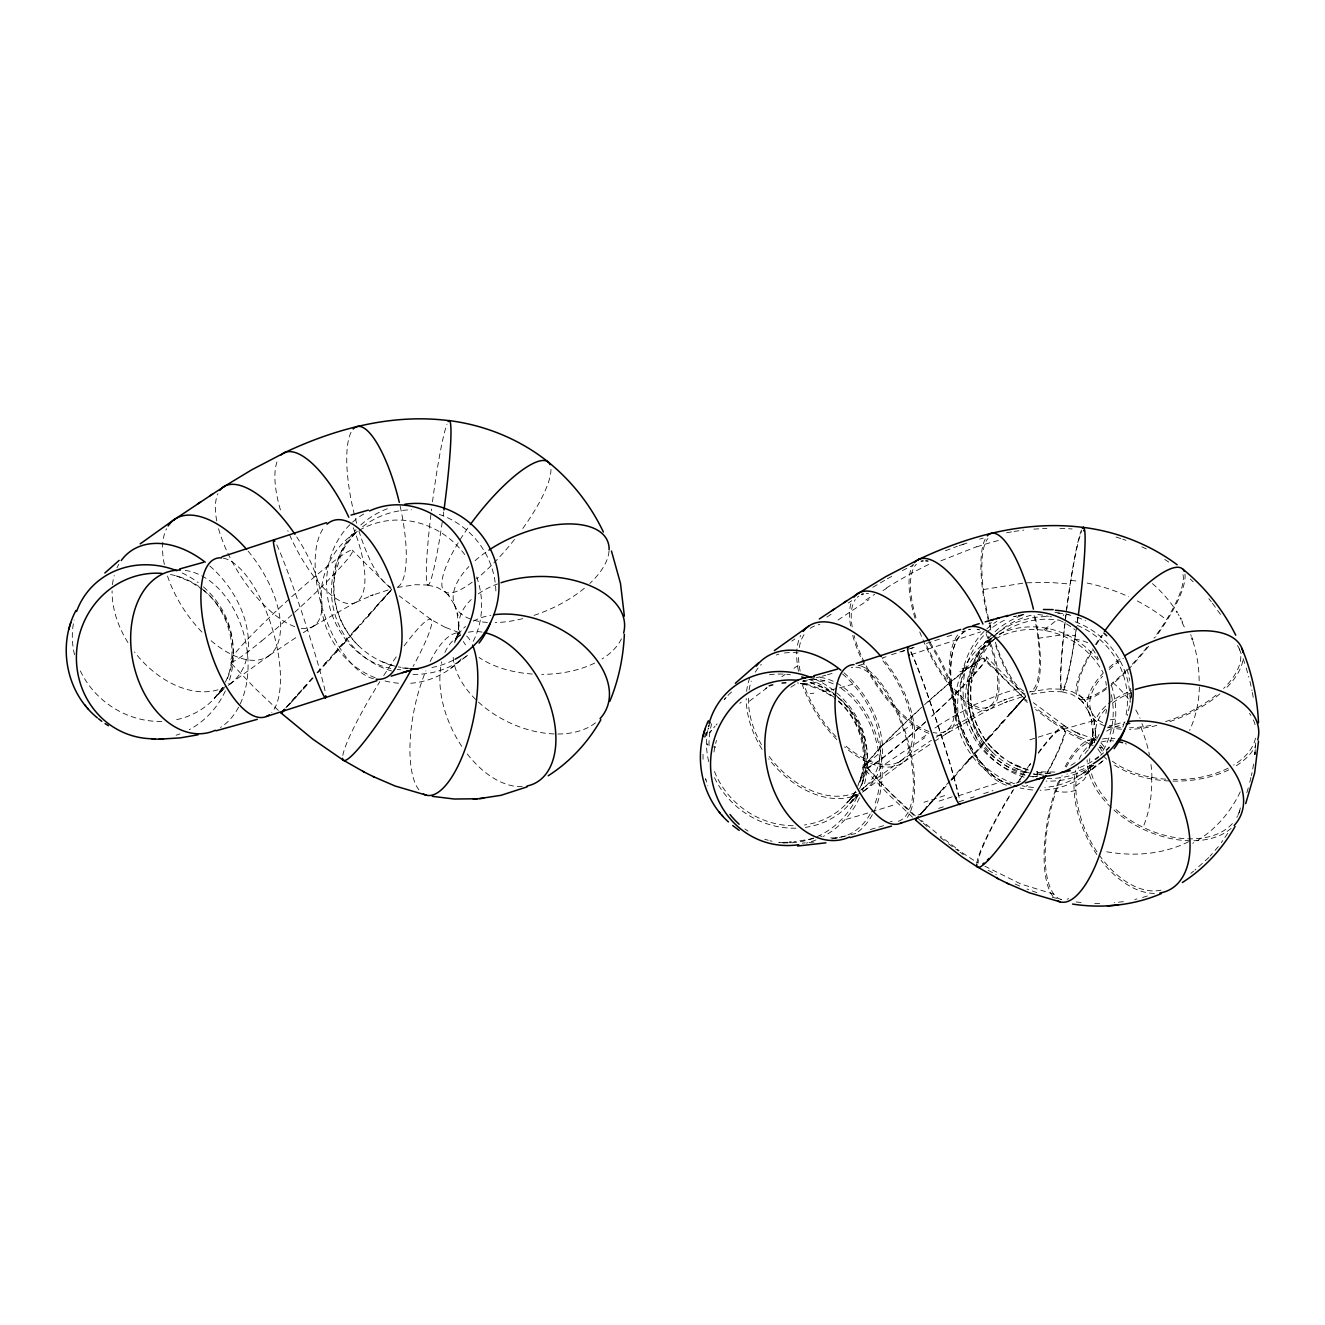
<?xml version="1.0" encoding="UTF-8"?>
<svg xmlns="http://www.w3.org/2000/svg" width="1325" height="1325" viewBox="0 0 1325 1325"><rect width="100%" height="100%" fill="white"/><g stroke="black" fill="none" stroke-linecap="round" stroke-linejoin="round"><path stroke-width="0.75" stroke-dasharray="5 3.75" d="M1095.56 730.87L1094.334 742.745L1095.361 738.207L1094.549 741.586M1131.318 691.965L1131.136 699.401L1131.302 692.693M458.732 625.648L458.632 629.441L458.98 624.688L457.589 635.47L458.665 630.799L455.85 640.091L457.572 635.652L456.396 638.319M1092.893 732.41L1092.794 736.203L1093.125 731.466L1091.734 742.248L1092.81 737.578L1090.011 746.853L1091.734 742.414L1090.541 745.097M1236.242 765.734A82.928 48.942 0 0 0 1255.669 745.428L1254.858 754.621L1255.206 749.967M1254.858 754.621L1255.736 742.894M1252.721 768.98L1253.698 763.631M1251.363 775.572L1252.059 772.558M1249.757 782.297L1251.015 777.079M857.772 786.139L861.449 775.34C867.875 750.248 859.312 719.823 838.609 701.637M705.529 736.899L708.13 728.369M859.494 782.065L861.681 774.545M1246.842 792.648L1248.912 785.775M225.366 682.143C239.543 653.639 230.285 611.223 203.338 590.254M708.792 726.713L710.763 721.744M859.511 788.905C873.655 759.888 864.662 718.514 837.483 697.033M1237.865 815.372L1240.78 808.78M1240.283 791.82C1230.147 813.235 1213.617 831.785 1192.782 843.247M1090.525 769.742L1084.016 779.663L1075.867 786.04M457.142 636.845L454.442 641.565L458.318 636.596M1091.287 743.607L1088.603 748.343L1092.463 743.375M854.045 793.692L850.385 799.174L852.903 795.547M1037.359 775.241L1037.773 772.227M1227.712 833.342L1221.368 842.584M222.534 687.592L214.501 698.027L224.041 688.652L219.072 693.041L222.782 689.861M856.927 796.64L853.217 799.82L858.186 795.414L848.646 804.788L856.679 794.371A82.928 75.674 36.7 0 1 805.418 827.396M862.161 773.601L862.939 772.442M711.426 730.373L709.803 732.46L715.119 726.083M726.067 697.348L724.162 699.733A80.295 73.256 36.7 0 1 732.775 690.921M849.573 800.018L851.528 797.567L846.708 803.016L856.381 793.493L851.577 797.749L855.321 794.553M218.095 694.118L219.47 692.412M852.257 800.88L853.615 799.174M1022.238 700.329L1025.053 696.95M391.074 590.155L380.242 602.56M1019.654 703.31L1025.219 696.933M390.477 590.851L376.532 606.767M1215.058 850.402L1219.033 845.797M919.782 814.941L921.852 812.573M1021.327 701.389L1015.695 707.832M1020.648 702.184L1024.059 698.142L984.558 658.773M285.885 707.815L298.986 692.942M920.047 814.593L922.978 811.281M922.713 811.579L923.939 810.188M1017.352 705.943L1025.5 696.602L1021.244 701.14M286.78 706.805L304.998 686.135M920.925 813.583L926.722 807.008M1014.569 709.107L1016.01 707.467M923.641 810.469L930.597 802.586M925.579 808.3L927.069 806.627M1010.677 713.546L1014.387 709.339M1017.633 705.662L1006.569 718.2M372.408 611.421L377.956 605.161M367.969 616.44L373.998 609.649M929.173 804.209L951.665 778.835M1002.114 723.218L1008.143 716.411M303.293 688.072L314.555 675.369M369.692 614.518L343.639 643.834M355.464 630.534L360.334 625.052M937.504 794.801L943.98 787.497M989.626 737.296L999.249 726.448M996.814 729.181L1003.837 721.28M317.039 672.587L327.258 661.092M324.459 664.239L337.312 649.813M335.672 652.778L345.726 641.482M966.339 762.339L971.457 756.592M951.019 779.564L969.569 758.712M969.817 759.54L982.67 745.114M979.871 748.261L992.574 733.984M1210.056 856.132L1212.408 853.482M334.298 653.192L342.579 643.9M339.415 647.445L370.139 613.111M328.302 661.026L338.687 649.382M317.702 672.901L330.389 658.691M968.442 759.97L989.427 736.468M951.847 779.663L957.13 773.75M953.851 777.427L972.832 756.161M353.278 631.926L358.528 626.046M313.18 677.953L298.506 694.3M302.845 689.48L307.549 684.23M987.423 738.704L1004.284 719.889M987.026 739.168L990.007 735.822M936.99 796.242L948.849 782.992M951.267 780.309L954.248 776.963M368.433 614.999L378.387 603.935M294.597 698.656L300.063 692.561M1008.623 715.053L1012.532 710.713M1001.071 723.483L1011.124 712.27M928.742 805.418L935.549 797.832M932.651 801.078L940.203 792.648M376.979 605.508L391.223 589.84M296.005 697.082L288.237 705.678M1012.913 710.332L1014.453 708.61M1009.12 714.539L1015.977 706.904M925.314 809.227L932.171 801.592M380.573 601.5L390.908 590.172M292.394 701.091L286.713 707.351M1015.894 707.02L1017.219 705.546M1014.122 708.974L1018.892 703.674M922.382 812.457L927.152 807.157M1018.196 704.486L1021.293 701.041M1016.938 705.861L1020.416 702.002M924.337 810.271L919.997 815.09L920.726 814.229M1019.323 703.244L1024.01 698.076L1027.074 700.759M1036.713 776.036L1035.918 776.881M1020.548 701.902L1024.043 698.142L1022.685 699.567M1020.349 702.118L1023.148 699.004M352.715 535.896L354.421 534.074L345.444 545.9L341.27 553.717L334.861 574.951L335.026 574.056C330.488 602.196 340.856 629.557 360.648 647.726M986.877 642.675L988.566 640.853L979.589 652.678L975.432 660.496L969.006 681.729L969.171 680.835C964.65 708.974 975.018 736.336 994.793 754.488M989.295 643.933L990.504 642.642L978.181 660.943L971.606 682.16L971.772 681.232C967.217 711.293 978.844 739.598 1003.157 757.966L990.52 746.439M716.129 724.99L717.156 723.881M1208.88 857.457L1194.935 870.045M867.56 763.266L880.347 752.368M993.535 639.727L991.067 641.946L994.197 639.362M355.117 533.246L357.336 531.259M991.497 638.037L989.278 640.025L991.845 637.888M467.51 655.229L450.616 668.413M739.847 703.31L741.255 702.151M1190.893 873.341L1193.593 871.138M1093.655 765.237L1083.204 773.071M860.737 790.131L863.436 787.961M228.231 685.406L231.097 683.12M862.376 792.184L865.258 789.899M862.409 788.706L901.232 760.583M229.838 684.048L268.577 655.974M863.983 790.826L902.739 762.753M994.512 639.014L987.638 644.016M889.241 740.526L912.262 724.195M765.618 688.453L767.092 687.36M1048.092 628.414L1045.028 630.584M351.92 535.118L355.564 532.551M791.82 641.134L794.834 638.998M986.082 641.896L989.709 639.312M1084.778 775.191L1104.205 759.722A82.928 81.537 46 0 1 1046.187 781.071M781.783 676.793L785.228 674.359M1027.604 785.261L1025.798 786.52M793.907 668.297L799.157 664.686M459.709 635.47L457.854 636.679L460.901 634.957M269.787 655.08L298.622 635.752M899.476 761.693L931.425 740.261M903.948 761.842L932.783 742.53M826.899 617.086L831.487 614.038M848.364 602.941L851.76 600.722M865.788 600.059L874.633 594.329M921.62 738.174L927.898 734.1M303.326 632.688L315.068 625.069M934.456 741.437L949.213 731.831M936.195 737.18L945.437 731.218M314.025 625.864L354.438 602.991M948.187 732.626L988.599 709.753M947.093 730.174L987.937 707.202M883.013 590.569L886.408 588.449M934.953 728.021L937.769 726.282M872.827 587.29L885.713 579.737M887.336 578.793L892.354 576.06M902.408 570.595L913.488 564.98M973.279 705.198L1004.93 692.445M940.899 560.823L976.657 546.712M356.094 602.246L373.219 594.809L370.569 595.836L390.908 589.045M990.239 709.007L1007.364 701.588L1004.714 702.614L1025.053 695.824M989.427 706.44L1006.338 699.153L1003.77 700.147L1024.473 693.24M945.454 550.736L957.296 546.264M901.05 651.85L904.76 650.608M966.968 543.068L958.787 545.767M959.184 545.635L966.753 543.134M939.442 639.13L925.794 643.635M910.457 648.687L914.184 647.461M911.169 654.633L980.715 631.876M983.713 793.625L992.955 790.578M958.803 801.84L966.488 799.306M970.331 798.031L974.19 796.756M952.162 796.838L936.676 801.89M958.455 795.795L1002.478 781.386M947.027 636.646L954.547 634.195M938.597 808.399L944.178 806.594M886.011 656.769L882.317 657.962A82.928 43.344 55.5 0 1 911.484 751.59A82.928 43.344 55.5 0 1 844.572 746.902M961.933 631.81L964.981 630.849M918.059 815.024L921.786 813.832M863.933 663.858L856.778 666.094L859.561 665.299M1142.564 897.489L1148.013 895.799M988.798 623.545L991.597 622.733M883.56 825.707L869.283 829.814M979.639 539.093L983.183 538.082M827.429 674.756L832.067 673.448M821.98 676.28L825.889 675.203M816.25 677.804L820.009 676.81M808.946 679.659L814.362 678.301M850.915 834.667L855.784 833.442M841.276 837.003L847.288 835.562M1037.955 638.302L1063.561 634.692M983.282 589.559L1024.076 583M1016.921 615.926L1013.658 616.688A80.295 71.649 77.5 0 1 1024.755 614.585M1134.813 899.46L1136.983 898.963M824.647 680.785L808.018 683.683L797.319 682.971M397.401 587.455L415.338 584.723L427.71 585.021M1018.296 615.711L1025.649 614.187M1031.546 694.234L1049.483 691.484L1061.872 691.783M1029.525 691.965L1049.301 688.868L1062.236 689.199M831.835 838.957L839.023 837.433L835.429 838.195M813.484 838.559L793.89 841.806M1110.234 719.856L1117.621 718.73M1006.536 532.783L1012.168 531.772M1014.056 531.424L1023.794 530.099M1123.401 901.662L1114.375 902.656M970.447 666.359L974.885 666.641M813.997 842.054L802.254 843.147M1054.866 772.061L1036.564 771.812L1037.442 771.995M1033.831 529.122L1046.899 528.377M1026.809 582.801L1049.483 582.387L1070.385 584.06M788.292 842.303L778.62 842.303M1094.682 903.435L1100.992 903.468M1059.851 528.327L1072.157 528.94M1054.915 612.448L1061.921 613.309M409.806 668.446L398.262 666.906M1043.967 775.224L1033.268 773.85M1076.115 901.944L1082.012 902.607M784.383 842.965L779.282 842.402A80.295 75.84 -79.7 0 0 858.302 794.222M804.358 681.149L802.884 680.984A82.928 78.341 -79.7 0 1 862.393 790.611M802.437 683.584L822.908 690.507L835.827 699.087M833.872 697.099A80.295 75.84 -79.7 0 0 800.681 683.303L804.391 683.932M1095.394 739.979L1096.587 740.128M800.466 683.319L803.861 683.832L800.681 683.303M427.925 585.103L437.184 587.339L445.713 592.242M1062.418 689.265L1072.256 691.633L1080.537 696.337M1062.087 691.882L1071.329 694.118L1079.858 699.004M1067.818 614.485L1069.192 614.767M1053.888 894.193L1021.045 884.106L984.922 866.235M770.007 840.746L772.077 841.226M1052.348 897.29L1061.342 899.46M811.745 683.037L810.751 682.773L824.68 688.437L835.86 695.824M177.583 576.259L176.606 576.011L190.535 581.675L201.698 589.062M1092.33 741.801L1077.457 736.153L1078.881 736.849L1063.793 728.485M458.748 632.456L444.438 627.007L445.912 627.719L431.138 619.57M1028.448 770.024L1010.031 762.438L1016.523 765.767M1029.508 773.088L1016.076 768.467M395.363 666.309L381.931 661.705M1115.998 537.023L1121.016 538.612M1036.912 892.669L1027.024 889.042M1122.689 539.159L1126.002 540.352M1089.183 743.689L1064.522 731.085M1016.623 765.817L1023.861 768.748M1015.132 884.023L1020.565 886.458M1078.6 733.768L1080.074 734.497L1074.028 731.466L1095.742 739.913A82.928 29.978 -78.1 0 0 1064.306 768.252M1141.885 546.827L1146.324 548.997M1075.287 732.096L1065.283 726.348M988.152 870.26L996.367 874.798M1064.936 726.083L1033.367 702.664M430.791 619.305L399.206 595.886M1063.428 728.27L1034.643 707.252M1164.774 559.448L1168.766 562.115M1051.354 721.529L1035.637 709.438M948.402 843.743L958.389 850.981M960.062 852.19L963.391 854.608M955.557 847.702L940.468 836.224M940.237 837.4L946.779 842.468M936.593 833.11L921.554 820.423M1078.633 698.209L1084.098 703.592L1082.061 701.207L1088.57 711.525M444.488 591.43L449.953 596.83L447.9 594.428L454.425 604.763M1080.306 696.155L1086.036 701.819L1084.065 699.501L1091.187 711.012M921.753 821.864L890.814 792.963L866.285 767.308M923.26 823.156L927.782 827.065M1027.388 702.465L1023.281 698.838M1025.782 696.188L986.446 656.968M912.478 817.161L888.942 794.834L864.397 769.113M391.637 589.426L352.284 550.19M278.333 710.399L254.798 688.056L230.252 662.334M1190.264 578.992L1193.162 581.841M991.001 666.641L983.647 658.724M876.073 776.93L867.146 767.308M1208.847 598.668L1211.249 601.716M1212.441 603.239L1222.644 617.384M1182.066 622.535L1185.411 629.226M1141.951 723.649L1143.293 726.696M1239.289 648.919L1242.469 657.001M1091.253 711.161L1094.649 721.413L1093.506 717.256L1095.527 732.99M1088.62 711.674L1092.115 722.175L1090.939 717.885L1092.893 732.228M454.475 604.912L457.97 615.396L456.794 611.107L458.732 625.45M1243.115 658.624L1245.599 666.094M705.993 780.094L705.562 778.719L707.798 785.808M1246.229 667.949L1248.812 677.207M1249.939 681.348L1252.042 690.64M1252.373 692.511L1253.682 700.014M703.028 754.273L703.045 761.776M1024.126 698.027A427.312 340.277 41.4 0 1 991.663 666.094M927.98 701.886A80.295 6.559 -42.4 0 1 984.806 659.121A80.295 6.559 -42.4 0 1 931.624 716.245M925.794 721.562A80.295 6.559 -42.4 0 1 866.103 767.125A80.295 6.559 -42.4 0 1 919.219 709.836M913.703 815.19A543.134 434.484 41.3 0 1 875.477 777.427M925.214 722.357A82.928 6.758 -42.4 0 1 871.188 757.685A82.928 6.758 -42.4 0 1 976.177 662.119A82.928 6.758 -42.4 0 1 932.369 715.831M1064.671 730.158A188.282 148.35 41.3 0 1 1051.503 721.313M1038.353 753.246A80.295 10.219 -58.2 0 1 1064.273 729.214A80.295 10.219 -58.2 0 1 1046.319 774.082M1013.741 789.501A80.295 10.219 -58.2 0 0 978.198 863.055A301.189 238.483 41.3 0 1 957.263 849.192M1019.72 780.094A80.295 10.219 -58.2 0 1 1030.651 763.879M1038.253 752.683A82.928 10.567 -58.2 0 1 1065.681 726.961A82.928 10.567 -58.2 0 1 1046.816 773.949M976.823 863.238A82.928 10.567 -58.2 0 1 1012.714 790.512M1017.882 782.33A82.928 10.567 -58.2 0 1 1032.076 761.213M1099.998 745.213A80.295 29.017 -78.1 0 1 1104.305 750.878M1068.712 898.665A80.295 29.017 -78.1 0 1 1067.138 899.211M1061.375 899.46A80.295 29.017 -78.1 0 1 1045.193 854.377A80.295 29.017 -78.1 0 1 1062.07 775.589M1066.244 767.043A80.295 29.017 -78.1 0 1 1093.042 742.132M1102.234 747.963A76.436 59.724 40.9 0 1 1099.137 747.217M1093.142 745.412A76.436 59.724 40.9 0 1 1089.133 743.938M1100.86 742.861A82.928 29.978 -78.1 0 1 1104.984 748.244M1053.077 896.628A82.928 29.978 -78.1 0 1 1060.017 777.659M1188.459 841.773A161.236 125.279 40.5 0 1 1106.176 851.693M1075.767 790.164A37.58 28.338 35.3 0 1 1055.777 791.008M1160.998 890.152A80.295 48.445 63.6 0 1 1097.017 851.876A80.295 48.445 63.6 0 1 1078.649 766.662M1085.059 753.577A80.295 48.445 63.6 0 1 1088.454 749.619M1101.174 742.033A80.295 48.445 63.6 0 1 1113.613 740.907M1125.173 743.573A80.295 48.445 63.6 0 1 1126.498 744.087M1154.39 893.398A82.928 50.035 63.6 0 1 1100.992 860.223M1096.868 854.542A82.928 50.035 63.6 0 1 1075.503 770.487M1079.08 759.225A82.928 50.035 63.6 0 1 1093.191 742.629M1102.483 739.019A82.928 50.035 63.6 0 1 1114.838 738.654M1232.366 823.603A80.295 51.576 25.7 0 1 1114.557 808.233M1107.021 800.582A80.295 51.576 25.7 0 1 1089.746 758.662M1106.673 731.118A80.295 51.576 25.7 0 1 1123.269 724.493M1240.349 807.968A80.295 51.576 25.7 0 1 1236.821 817.409M1231.107 828.39A82.928 53.282 25.7 0 1 1142.697 829.003A82.928 53.282 25.7 0 1 1087.179 759.738M1089.15 748.509A82.928 53.282 25.7 0 1 1098.359 734.398M1107.485 727.889A82.928 53.282 25.7 0 1 1125.008 722.009M1151.657 777.278A184.804 141.195 32.7 0 1 1143.061 827.347M1199.357 686.913A174.552 135.448 26 0 1 1189.602 730.373M1228.772 769.858A82.928 48.942 0 0 1 1113.166 764.227M1106.706 759.208A82.928 48.942 0 0 1 1097.514 748.294M1094.599 742.066A82.928 48.942 0 0 1 1131.782 690.689M1255.487 738.124A80.295 47.385 0 0 1 1233.592 765.105M1228.109 768.152A80.295 47.385 0 0 1 1173.321 779.547M1165.801 779.199A80.295 47.385 0 0 1 1112.404 761.213M1102.267 751.176A80.295 47.385 0 0 1 1099.369 746.638M1096.09 737.793A80.295 47.385 0 0 1 1106.276 708.461M1112.685 702.879A80.295 47.385 0 0 1 1130.01 693.24M1249.492 713.363A80.295 47.385 0 0 1 1250.966 715.517M1253.384 719.939A80.295 47.385 0 0 1 1255.537 726.564M1140.742 727.094A174.883 135.895 25.5 0 1 1149.421 754.869M1150.994 764.525A174.883 135.895 25.5 0 1 1151.922 777.46M1237.484 645.523A80.295 39.17 -22.9 0 1 1240.415 652.761M1240.78 656.537A80.295 39.17 -22.9 0 1 1223.588 688.453M1216.184 695.045A80.295 39.17 -22.9 0 1 1165.238 721.694M1150.845 725.371A80.295 39.17 -22.9 0 1 1129.546 727.773M1120.47 727.408A80.295 39.17 -22.9 0 1 1109.307 725.305M1102.665 722.672A80.295 39.17 -22.9 0 1 1102.549 676.23M1109.158 669.506A80.295 39.17 -22.9 0 1 1123.335 658.359M1190.711 634.592A184.572 147.472 19.1 0 1 1191.324 636.315M1193.03 641.466A184.572 147.472 19.1 0 1 1199.125 681.977M1242.8 660.711A82.928 40.479 -22.9 0 1 1226.287 687.973M1219.928 693.82A82.928 40.479 -22.9 0 1 1167.805 722.274M1156.824 725.438A82.928 40.479 -22.9 0 1 1129.364 729.346M1121.579 729.197A82.928 40.479 -22.9 0 1 1103.079 673.282M1109.207 667.452A82.928 40.479 -22.9 0 1 1121.662 657.829M1182.977 574.702A80.295 21.382 -51.4 0 1 1154.009 638.087M1147.019 647.18A80.295 21.382 -51.4 0 1 1131.583 664.951M1126.631 670.053A80.295 21.382 -51.4 0 1 1111.261 683.998M1106.706 687.493A80.295 21.382 -51.4 0 1 1092.694 650.476M1096.288 644.646A80.295 21.382 -51.4 0 1 1102.582 635.238M1112.884 682.657A110.472 91.193 14.8 0 1 1130.755 702.134M1135.807 709.985A110.472 91.193 14.8 0 1 1140.063 718.2M1152.468 583.629A130.214 107.242 15 0 1 1174.96 609.003M1178.107 613.972A130.214 107.242 15 0 1 1179.084 615.628M1181.834 620.68A130.214 107.242 15 0 1 1182.678 622.369M1184.947 574.106A82.928 22.094 -51.4 0 1 1155.582 637.159M1148.659 646.236A82.928 22.094 -51.4 0 1 1110.863 685.456M1106.358 688.95A82.928 22.094 -51.4 0 1 1091.403 651.122M1095.46 644.563A82.928 22.094 -51.4 0 1 1101.539 635.453M1070.997 580.317A164.201 136.359 14.4 0 1 1077.391 581.228M1087.113 583.017A164.201 136.359 14.4 0 1 1128.652 596.73M1137.297 600.954A164.201 136.359 14.4 0 1 1166.315 619.686M1074.525 639.163A34.599 29.415 14.4 0 1 1090.309 644.049M1077.854 617.135A80.295 6.029 -82.6 0 1 1076.778 624.837M1075.801 631.462A80.295 6.029 -82.6 0 1 1061.838 688.702A80.295 6.029 -82.6 0 1 1066.294 612.829A80.295 6.029 -82.6 0 1 1081.647 531.573M1078.003 617.549A82.928 6.228 -82.6 0 1 1062.286 691.865A82.928 6.228 -82.6 0 1 1065.118 620.779A82.928 6.228 -82.6 0 1 1081.498 529.983M1023.712 691.087A80.295 22.525 76.5 0 1 995.274 642.078M990.868 627.437A80.295 22.525 76.5 0 1 987.937 538.48M1034.129 615.612A80.295 22.525 76.5 0 1 1030.535 691.6M1063.611 635.072A66.084 55.137 13.8 0 1 1075.204 635.569M1025.053 694.035A82.928 23.254 76.5 0 1 994.661 642.675M990.818 630.071A82.928 23.254 76.5 0 1 985.585 538.364M1035.173 616.986A82.928 23.254 76.5 0 1 1031.943 693.737M976.74 546.861A298.738 254.566 15 0 1 999.53 540.236M986.115 633.93A80.295 29.597 64.6 0 1 985.833 707.832A80.295 29.597 64.6 0 1 926.639 645.673M915.939 617.582A80.295 29.597 64.6 0 1 916.353 564.235M1005.012 692.627A190.899 162.346 14.7 0 1 1019.803 688.437M988.135 636.348A82.928 30.574 64.6 0 1 983.332 710.448A82.928 30.574 64.6 0 1 919.765 631.959M915.078 618.361A82.928 30.574 64.6 0 1 913.173 564.4M937.504 725.984A429.499 368.582 16.2 0 1 974.521 705.48M929.405 643.453A80.295 33.042 57.2 0 1 933.148 732.559M928.941 731.433A80.295 33.042 57.2 0 1 854.045 635.304M852.207 626.907A80.295 33.042 57.2 0 1 855.354 599.579M857.292 597.327A80.295 33.042 57.2 0 1 858.815 596.068M866.235 593.451A80.295 33.042 57.2 0 1 868.488 593.401M886.143 588.134A540.931 464.181 16.2 0 1 931.624 562.976M930.051 642.459A82.928 34.135 57.2 0 1 934.224 734.845M928.858 733.354A82.928 34.135 57.2 0 1 852.273 633.797M850.6 625.996A82.928 34.135 57.2 0 1 851.544 601.765M838.046 620.034A466.499 79.964 -28.3 0 1 868.985 599.612M882.963 660.943A80.295 41.969 55.5 0 1 909.265 750.745A80.295 41.969 55.5 0 1 844.025 744.435M836.009 736.683A80.295 41.969 55.5 0 1 803.811 684.412M800.168 671.162A80.295 41.969 55.5 0 1 798.561 655.627M799.257 647.511A80.295 41.969 55.5 0 1 805.583 632.555M810.122 628.348A80.295 41.969 55.5 0 1 819.844 624.506M885.58 763.73A503.898 86.423 -28.3 0 1 924.833 737.71M836.87 739.632A82.928 43.344 55.5 0 1 801.675 682.806M798.528 671.295A82.928 43.344 55.5 0 1 800.731 635.453M749.387 701.223A313.992 57.356 -27.9 0 1 766.628 688.172M879.253 747.615A175.447 32.992 -27.6 0 1 888.164 740.808M842.518 673.961A80.295 55.418 51.9 0 1 861.2 789.534M856.347 792.217A80.295 55.418 51.9 0 1 769.113 756.36M761.428 744.65A80.295 55.418 51.9 0 1 748.41 698.159M749.105 689.977A80.295 55.418 51.9 0 1 751.225 681.1M755.3 672.123A80.295 55.418 51.9 0 1 761.279 664.388M776.218 655.03A80.295 55.418 51.9 0 1 778.885 654.186M784.483 653.026A80.295 55.418 51.9 0 1 798.213 652.943M844.008 672.802A82.928 57.24 51.9 0 1 870.956 784.549A82.928 57.24 51.9 0 1 768.649 758.778M762.123 749.387A82.928 57.24 51.9 0 1 746.24 698.573M746.621 691.402A82.928 57.24 51.9 0 1 750.314 676.512M855.635 791.174A80.295 73.256 36.7 0 1 804.391 824.995M793.128 825.723A80.295 73.256 36.7 0 1 713.628 769.262M709.057 745.627A80.295 73.256 36.7 0 1 711.707 723.732M769.345 674.756A80.295 73.256 36.7 0 1 790.379 674.69M808.78 679.245A80.295 73.256 36.7 0 1 833.524 693.372M838.162 697.397A80.295 73.256 36.7 0 1 859.66 782.893M862.807 767.755A62.59 12.753 -25.9 0 1 866.136 763.763M795.961 828.191A82.928 75.674 36.7 0 1 713.645 775.887M708.709 761.577A82.928 75.674 36.7 0 1 708.643 725.09M814.511 678.947A82.928 75.674 36.7 0 1 860.968 786.52M862.36 777.957A37.564 7.188 -27.6 0 1 865.54 771.465M704.519 737.346A161.219 31.949 -25.6 0 1 708.858 728.054M838.427 700.809A80.295 75.84 -79.7 0 1 861.035 786.851M768.301 840.282A80.295 75.84 -79.7 0 1 764.724 839.189M748.029 831.09A80.295 75.84 -79.7 0 1 744.948 828.97M713.943 752.053A80.295 75.84 -79.7 0 1 716.494 740.41M859.494 797.716A82.928 78.341 -79.7 0 1 823.388 836.439M816.001 839.918A82.928 78.341 -79.7 0 1 806.445 843.098M870.227 813.947A80.295 55.335 77.1 0 1 827.678 837.599M822.096 836.506A80.295 55.335 77.1 0 1 819.297 835.678M790.876 687.261A80.295 55.335 77.1 0 1 795.613 684.23M802.768 681.199A80.295 55.335 77.1 0 1 833.359 683.948M841.093 688.371A80.295 55.335 77.1 0 1 874.268 805.534M820.076 677.323A82.928 57.157 77.1 0 1 879.154 745.577A82.928 57.157 77.1 0 1 856.314 833.16M852.869 684.164A130.778 22.293 -22.4 0 1 821.318 691.915M813.914 693.141A130.778 22.293 -22.4 0 1 810.254 693.604M892.156 821.616A80.295 31.85 72.9 0 1 890.466 821.268M851.163 667.75A80.295 31.85 72.9 0 1 852.671 667.386M855.851 667.171A80.295 31.85 72.9 0 1 907.36 742.398A80.295 31.85 72.9 0 1 896.992 821.583M892.835 805.252A228.562 24.463 -19.8 0 1 842.336 820.423M860.703 665.829A82.928 32.893 72.9 0 1 906.234 734.696A82.928 32.893 72.9 0 1 907.343 817.426M912.859 647.71A209.433 4.356 -18.3 0 1 887.998 655.875M910.855 652.38A80.295 4.091 71.8 0 1 936.146 719.972A80.295 4.091 71.8 0 1 958.257 794.834M944.675 795.58A158.702 8.96 -18.7 0 1 923.923 802.304M910.938 651.652A82.928 4.223 71.8 0 1 937.52 723.682A82.928 4.223 71.8 0 1 959.267 798.097M1020.598 781.17A80.295 36.023 72.4 0 1 1013.956 783.473M1010.312 783.522A80.295 36.023 72.4 0 1 957.312 713.645A80.295 36.023 72.4 0 1 965.412 631.064M977.718 629.425A80.295 36.023 72.4 0 1 979.655 629.922M1002.495 781.468A80.295 36.057 72.5 0 1 955.457 706.937A80.295 36.057 72.5 0 1 964.865 631.396M977.022 629.226A80.295 36.057 72.5 0 1 978.96 629.657M1006.553 785.228A82.928 37.216 72.4 0 1 957.048 716.891A82.928 37.216 72.4 0 1 958.985 633.234M1029.906 739.814A164.201 8.546 -19.2 0 1 1095.03 720.369M959.83 671.792A34.599 2.551 -20.9 0 1 967.73 670.831M1049.996 773.022A80.295 71.649 77.5 0 1 1035.057 773.933M1025.434 772.69A80.295 71.649 77.5 0 1 963.722 700.942A80.295 71.649 77.5 0 1 1006.901 619.173M1037.839 614.502A80.295 71.649 77.5 0 1 1048.406 616.357M1058.758 619.951A80.295 71.649 77.5 0 1 1075.37 630.021M1092.545 648.869A80.295 71.649 77.5 0 1 1098.375 659.121M1105.713 681.464A80.295 71.649 77.5 0 1 1106.342 685.34M1106.458 709.72A80.295 71.649 77.5 0 1 1105.845 713.562M1099.088 734.431A80.295 71.649 77.5 0 1 1095.527 740.973M1075.138 762.67A80.295 71.649 77.5 0 1 1069.01 766.397M1037.492 776.649A82.928 74.018 77.5 0 1 1031.347 776.251M1025.003 775.241A82.928 74.018 77.5 0 1 962.232 706.755A82.928 74.018 77.5 0 1 996.847 621.392M961.967 668.794A66.018 4.058 -19.3 0 1 967.233 667.568M1126.979 669.125A80.295 79.997 -55.4 0 1 1129.612 680.586M1130.407 688.371A80.295 79.997 -55.4 0 1 1127.211 715.566M1103.592 752.815A80.295 79.997 -55.4 0 1 1100.578 755.366M1092.032 761.395A80.295 79.997 -55.4 0 1 1077.755 768.301M1050.891 773.204A80.295 79.997 -55.4 0 1 1035.305 771.812M1027.637 769.957A80.295 79.997 -55.4 0 1 991.663 638.733M996.301 634.079A80.295 79.997 -55.4 0 1 1034.461 614.469M1057.797 613.111A80.295 79.997 -55.4 0 1 1070.848 615.38M1077.026 617.251A80.295 79.997 -55.4 0 1 1085.556 620.796M1091.767 764.608A82.928 82.63 -55.4 0 1 1066.873 774.131M1037.641 774.877A82.928 82.63 -55.4 0 1 1033.699 774.181M1026.527 772.376A82.928 82.63 -55.4 0 1 1024.54 614.419M1092.943 765.27A80.295 78.937 46 0 1 1047.28 778.504M1033.351 776.93A80.295 78.937 46 0 1 969.254 684.992A80.295 78.937 46 0 1 1058.443 620.133M1077.358 625.417A80.295 78.937 46 0 1 1126.117 714.705M1124.312 722.307A80.295 78.937 46 0 1 1122.557 727.64M1063.677 614.535A287.078 20.388 -21.4 0 1 1063.511 615.595M1024.126 777.228A82.928 81.537 46 0 1 966.803 683.733A82.928 81.537 46 0 1 1051.421 616.771M1075.204 621.773A82.928 81.537 46 0 1 1130.026 698.076M1055.048 621.458A525.362 36.156 -22.1 0 1 1042.808 630.435M1091.75 765.618A80.295 76.552 55.3 0 1 1044.912 787.414M1033.483 787.447A80.295 76.552 55.3 0 1 1021.989 785.775M1014.503 783.704A80.295 76.552 55.3 0 1 974.206 657.001A80.295 76.552 55.3 0 1 1103.195 672.818M1111.344 694.747A80.295 76.552 55.3 0 1 1101.108 753.875M1095.361 765.618A82.928 79.069 55.3 0 1 1040.158 790.23M1032.688 789.998A82.928 79.069 55.3 0 1 1020.134 787.977M1011.141 785.245A82.928 79.069 55.3 0 1 969.022 659.585A82.928 79.069 55.3 0 1 1097.796 659.933M1111.493 685.688A82.928 79.069 55.3 0 1 1109.34 743.888M248.156 551.2A82.928 43.344 55.5 0 1 277.223 645.06A82.928 43.344 55.5 0 1 209.781 639.561M201.93 632.058A82.928 43.344 55.5 0 1 167.513 576.027M164.383 564.516A82.928 43.344 55.5 0 1 166.586 528.675M296.734 536.94A82.928 34.135 57.2 0 1 300.079 628.083M294.697 626.592A82.928 34.135 57.2 0 1 218.542 528.609M216.753 520.907A82.928 34.135 57.2 0 1 217.929 493.728M209.797 565.974A82.928 57.24 51.9 0 1 236.827 677.754A82.928 57.24 51.9 0 1 134.504 651.999M127.978 642.608A82.928 57.24 51.9 0 1 112.095 590.834M112.476 584.623A82.928 57.24 51.9 0 1 114.198 575.53M116.981 567.878A82.928 57.24 51.9 0 1 118.819 564.317M222.583 687.692A82.928 75.674 36.7 0 1 173.227 720.32M161.816 721.413A82.928 75.674 36.7 0 1 79.5 669.125M74.564 654.798A82.928 75.674 36.7 0 1 74.101 620.001M182.171 572.996A82.928 75.674 36.7 0 1 198.203 582.636M203.437 586.876A82.928 75.674 36.7 0 1 226.045 681.381M170.461 574.52A82.928 78.341 -79.7 0 1 228.248 683.832M225.349 690.938A82.928 78.341 -79.7 0 1 189.243 729.678M179.918 733.901A82.928 78.341 -79.7 0 1 176.093 735.226M185.202 570.446A82.928 57.157 77.1 0 1 245.208 639.693A82.928 57.157 77.1 0 1 220.463 727.508M223.362 558.14A82.928 32.893 72.9 0 1 271.757 626.858A82.928 32.893 72.9 0 1 271.757 712.469M276.793 544.89A82.928 4.223 71.8 0 1 303.359 616.903A82.928 4.223 71.8 0 1 325.122 691.319M373.402 678.731A82.928 37.216 72.4 0 1 323.201 611.073A82.928 37.216 72.4 0 1 324.824 526.456M400.746 669.771A82.928 74.018 77.5 0 1 397.185 669.473M390.858 668.479A82.928 74.018 77.5 0 1 327.788 598.287A82.928 74.018 77.5 0 1 365.369 513.073M453.117 660.264A82.928 82.63 -55.4 0 1 428.207 668.164M407.421 668.612A82.928 82.63 -55.4 0 1 399.554 667.402M392.366 665.614A82.928 82.63 -55.4 0 1 356.061 529.652M360.814 524.965A82.928 82.63 -55.4 0 1 390.378 507.657M466.234 656.256A82.928 81.537 46 0 1 412.025 674.309M391.769 670.997A82.928 81.537 46 0 1 333.867 610.428A82.928 81.537 46 0 1 357.468 531.143M362.603 526.803A82.928 81.537 46 0 1 411.495 509.843M439.287 514.382A82.928 81.537 46 0 1 495.914 593.252M461.216 658.84A82.928 79.069 55.3 0 1 407.918 683.418M398.543 683.22A82.928 79.069 55.3 0 1 384.217 680.752M375.174 677.771A82.928 79.069 55.3 0 1 335.888 551.366A82.928 79.069 55.3 0 1 464.678 554.513M476.669 576.971A82.928 79.069 55.3 0 1 472.677 642.443M404.108 645.921A82.928 10.567 -58.2 0 1 431.503 620.117A82.928 10.567 -58.2 0 1 413.052 666.475M342.827 755.432A82.928 10.567 -58.2 0 1 379.844 681.663M383.72 675.551A82.928 10.567 -58.2 0 1 397.931 654.451M466.665 636.05A82.928 29.978 -78.1 0 1 470.839 641.466M418.915 789.849A82.928 29.978 -78.1 0 1 425.872 670.881M430.161 661.473A82.928 29.978 -78.1 0 1 458.665 632.754M522.232 786.57A82.928 50.035 63.6 0 1 466.632 753.163M461.763 746.356A82.928 50.035 63.6 0 1 441.772 661.838M444.935 652.447A82.928 50.035 63.6 0 1 460.255 635.172M468.338 632.24A82.928 50.035 63.6 0 1 482.615 632.191M595.538 722.787A82.928 53.282 25.7 0 1 507.889 721.91A82.928 53.282 25.7 0 1 453.017 653.821M454.657 642.807A82.928 53.282 25.7 0 1 465.522 626.443M473.34 621.11A82.928 53.282 25.7 0 1 490.846 615.247M621.425 638.849A82.928 48.942 0 0 1 602.097 658.956M594.627 663.096A82.928 48.942 0 0 1 541.776 674.359M532.269 674.027A82.928 48.942 0 0 1 479.021 657.448M465.555 644.828A82.928 48.942 0 0 1 463.369 641.515M460.454 635.288A82.928 48.942 0 0 1 471.236 599.546M478.259 593.848A82.928 48.942 0 0 1 497.62 583.928M609.036 551.084A82.928 40.479 -22.9 0 1 589.824 583.447M584.358 588.25A82.928 40.479 -22.9 0 1 533.644 615.496M522.679 618.659A82.928 40.479 -22.9 0 1 495.219 622.568M487.418 622.419A82.928 40.479 -22.9 0 1 468.934 566.52M475.062 560.674A82.928 40.479 -22.9 0 1 487.501 551.067M550.952 469.381A82.928 22.094 -51.4 0 1 521.421 530.381M514.497 539.474A82.928 22.094 -51.4 0 1 476.702 578.694M472.213 582.172A82.928 22.094 -51.4 0 1 441.871 584.938A82.928 22.094 -51.4 0 1 469.083 526.29M443.693 511.947A82.928 6.228 -82.6 0 1 443.146 515.839M442.235 522.183A82.928 6.228 -82.6 0 1 427.528 584.838A82.928 6.228 -82.6 0 1 431.569 509.015M432.48 501.844A82.928 6.228 -82.6 0 1 446.989 424.116M390.892 587.257A82.928 23.254 76.5 0 1 358.992 531.176M356.657 523.292A82.928 23.254 76.5 0 1 351.44 431.602M400.167 506.249A82.928 23.254 76.5 0 1 397.798 586.975M353.278 527.747A82.928 30.574 64.6 0 1 350.777 603.703A82.928 30.574 64.6 0 1 287.79 530.662M280.436 509.91A82.928 30.574 64.6 0 1 278.283 458.914M970.264 629.209L968.658 629.673A80.295 36.023 72.4 0 1 970.38 629.243M261.654 640.969A82.928 6.758 -42.4 0 0 352.665 550.703A82.928 6.758 -42.4 0 0 259.485 627.139A82.928 6.758 -42.4 0 0 261.654 640.969"/><path stroke-width="1.5" d="M624.357 634.344C623.346 657.283 618.626 680.073 609.815 701.306M1258.518 741.122L1254.642 773.038L1245.699 803.629M75.956 610.428C57.207 645.557 66.2 692.793 97.404 717.852M708.312 720.783C692.627 754.306 700.66 797.186 728.452 821.931M70.838 622.601L68.817 629.507M704.983 729.363L702.979 736.269M343.589 760.401L312.667 739.068L281.298 713.181L284.593 709.306M600.888 719.723C588.118 742.265 570.065 761.809 548.202 775.771M1235.049 826.502C1222.263 849.043 1204.21 868.571 1182.347 882.533M282.076 712.419L281.298 713.181L283.914 710.084M977.734 867.163L961.817 856.728L930.697 833.061L915.459 819.943L918.059 816.862M917.132 817.939L915.906 819.513M283.119 711.293L284.66 709.604M283.981 710.366L281.347 713.165M735.358 683.269L758.314 663.047M104.857 573.013L119.151 560.392M140.202 543.863L174.436 519.417M774.347 650.641L808.598 626.195M173.227 520.327L212.778 493.96M819.33 618.974L846.923 600.738M197.359 504.08L200.572 501.976M831.52 610.858L834.733 608.755M209.748 495.947L225.167 485.927M843.892 602.709L859.312 592.706M223.345 487.004L251.849 469.746L285.355 452.305M857.49 593.782L885.994 576.507L919.5 559.067M283.699 453.051C334.977 428.621 392.482 413.268 449.539 420.721M917.861 559.812C969.138 535.399 1026.627 520.046 1083.684 527.483M527.118 786.868L500.999 795.315L479.517 798.594M1161.263 893.63C1133.471 905.488 1102.317 908.685 1072.538 904.064M325.536 697.563L376.946 680.686M325.635 697.463L266.391 716.494M907.592 646.915L856.099 663.543M907.708 646.815L960.708 629.441M326.563 522.663L221.954 556.782M1017.65 785.377L900.536 823.256M391.157 676.131L408.166 670.997M972.981 625.599L979.241 623.661M1025.318 782.909L1042.311 777.775M257.332 719.326L215.958 730.82M891.493 826.104L850.12 837.599M351.026 515.094L368.367 510.108M985.187 621.872L1008.01 615.396M203.487 562.313L179.587 568.972M837.632 669.075L813.732 675.733M402.436 672.653L410.833 670.235M990.769 620.233L993.617 619.421M996.499 618.593L999.58 617.715M1044.994 777.013L1036.597 779.415L1041.367 778.073M404.87 671.941L407.206 671.295M197.988 734.812L180.2 737.892L159.083 739.184M825.906 842.832L797.584 846.029M432.265 796.325L454.276 799.025L477.331 798.76M1107.435 905.869L1117.869 905.008M789.65 842.22L791.042 842.087M473.273 799.108L483.724 798.246M1043.404 609.5L1053.16 609.616M151.978 739.035L163.439 739.251M449.324 420.621C485.132 425.176 519.781 439.304 548.037 461.862M1083.469 527.4C1117.19 531.689 1149.868 544.442 1177.163 564.748M1060.315 901.911L1029.293 892.785L1007.149 883.245M426.17 795.132L395.132 786.023L373.004 776.483M977.386 866.914L998.122 878.707M343.241 760.136L363.977 771.928M996.847 878.077L1008.623 883.974M362.702 771.299L374.478 777.212M105.072 723.616L108.451 725.736M739.217 830.378L732.725 825.574M98.563 718.796L101.777 721.297M1182.463 568.856C1204.657 586.842 1223.041 609.599 1235.745 635.222M548.302 462.077C571.555 480.892 590.536 504.974 603.355 531.987M718.978 811.695L719.922 812.821M721.678 814.908L722.622 816.018M84.833 704.933L85.777 706.043M87.533 708.13L88.477 709.239M1241.923 648.389C1251.694 672.023 1257.342 697.331 1258.518 722.887M611.471 551.067L620.481 583.364L624.373 616.108M988.98 858.501A80.295 10.219 -58.2 0 1 987.39 860.091M984.028 863.039A80.295 10.219 -58.2 0 1 982.852 863.867M1045.872 775.655A82.928 10.567 -58.2 0 1 999.961 846.443A82.928 10.567 -58.2 0 1 976.74 864.314M1106.756 751.888A82.928 29.978 -78.1 0 1 1100.992 850.849A82.928 29.978 -78.1 0 1 1057.632 900.768M1117.406 741.437A80.295 48.445 63.6 0 1 1122.557 742.696M1118.466 739.3A82.928 50.035 63.6 0 1 1186.157 818.105A82.928 50.035 63.6 0 1 1159.872 892.984M1126.184 723.897A80.295 51.576 25.7 0 1 1129.695 723.367M1127.625 721.595A82.928 53.282 25.7 0 1 1220.491 754.919A82.928 53.282 25.7 0 1 1234.188 825.442M1135.177 689.497A82.928 48.942 0 0 1 1223.157 692.014A82.928 48.942 0 0 1 1257.74 739.83M1191.92 638.037A184.572 147.472 19.1 0 1 1192.483 639.743M1124.793 655.759A82.928 40.479 -22.9 0 1 1242.999 652.496M1176.583 611.487A130.214 107.242 15 0 1 1177.097 612.299M1180.509 618.146A130.214 107.242 15 0 1 1180.956 618.99M1104.454 631.362A82.928 22.094 -51.4 0 1 1184.252 571.406M1083.585 530.364A80.295 6.029 -82.6 0 1 1083.817 530.828M1082.343 528.311A82.928 6.228 -82.6 0 1 1078.384 614.701M987.34 535.847A82.928 23.254 76.5 0 1 1033.434 609.185M921.322 561.237A80.295 29.597 64.6 0 1 922.995 560.889M925.86 560.806A80.295 29.597 64.6 0 1 927.815 561.071M914.416 562.694A82.928 30.574 64.6 0 1 982.935 624.042M854.012 597.178A82.928 34.135 57.2 0 1 929.123 641.068M861.697 594.494A80.295 33.059 57.2 0 1 863.271 593.964M803.198 631.445A82.928 43.344 55.5 0 1 881.224 656.687M756.293 666.111A82.928 57.24 51.9 0 1 840.928 670.218M801.675 676.959A80.295 73.256 36.7 0 1 805.236 678.019M709.107 723.367A82.928 75.674 36.7 0 1 810.983 677.473M715.169 747.085A161.219 31.949 -25.6 0 1 714.125 746.919M707.616 744.6A161.219 31.949 -25.6 0 1 707.053 744.17M739.135 824.233A80.295 75.84 -79.7 0 1 729.992 814.444M769.196 685.803A80.295 75.84 -79.7 0 1 772.79 684.81M782.081 683.087A80.295 75.84 -79.7 0 1 785.791 682.756M798.776 844.671A82.928 78.341 -79.7 0 1 710.548 764.856A82.928 78.341 -79.7 0 1 797.932 680.321M849.507 837.036A82.928 57.157 77.1 0 1 767.539 770.272A82.928 57.157 77.1 0 1 814.477 676.86M901.961 822.543A82.928 32.893 72.9 0 1 843.164 753.445A82.928 32.893 72.9 0 1 854.095 664.62M956.335 798.362A80.295 4.091 71.8 0 1 955.722 797.137M908.933 655.362A80.295 4.091 71.8 0 1 908.685 653.97M959.963 803.43A82.928 4.223 71.8 0 1 929.338 725.852A82.928 4.223 71.8 0 1 908.735 647.643M963.06 629.491A82.928 37.216 72.4 0 1 1027.753 693.654A82.928 37.216 72.4 0 1 1014.039 786.056M1006.437 616.523A82.928 74.018 77.5 0 1 1107.286 677.506A82.928 74.018 77.5 0 1 1043.007 776.516M1103.907 633.102A80.295 79.997 -55.4 0 1 1106.756 635.785M1109.224 747.283A80.295 79.997 -55.4 0 1 1106.474 750.099M1098.557 756.956A80.295 79.997 -55.4 0 1 1095.344 759.242M1070.236 770.637A80.295 79.997 -55.4 0 1 1061.325 772.409M1055.363 610.295A82.928 82.63 -55.4 0 1 1093.241 763.73M1124.71 729.396A82.928 81.537 46 0 1 1114.11 748.691M168.159 525.959A82.928 43.344 55.5 0 1 246.649 549.411M219.867 490.399A82.928 34.135 57.2 0 1 294.962 534.306M121.238 560.541A82.928 57.24 51.9 0 1 205.226 562.214M76.568 611.521A82.928 75.674 36.7 0 1 176.821 570.711M155.323 738.737A82.928 78.341 -79.7 0 1 76.469 654.136A82.928 78.341 -79.7 0 1 161.965 573.394M215.346 730.257A82.928 57.157 77.1 0 1 133.394 663.51A82.928 57.157 77.1 0 1 180.332 570.098M269.24 714.821A82.928 32.893 72.9 0 1 209.052 646.766A82.928 32.893 72.9 0 1 221.59 557.891M325.784 695.708A82.928 4.223 71.8 0 1 295.624 620.398A82.928 4.223 71.8 0 1 274.855 541.263M327.01 524.203A82.928 37.216 72.4 0 1 394.038 588.234A82.928 37.216 72.4 0 1 376.168 679.228M369.493 510.97A82.928 74.018 77.5 0 1 472.495 568.077A82.928 74.018 77.5 0 1 410.7 669.605M404.837 504.229A82.928 82.63 -55.4 0 1 455.104 659.237M418.303 669.026A82.928 82.63 -55.4 0 1 410.601 668.893M490.548 622.618A82.928 81.537 46 0 1 479.07 643.089M411.148 669.937A82.928 10.567 -58.2 0 1 366.296 739.019A82.928 10.567 -58.2 0 1 342.612 758.331M472.594 645.126A82.928 29.978 -78.1 0 1 466.847 744.07A82.928 29.978 -78.1 0 1 423.47 794.006M484.304 632.522A82.928 50.035 63.6 0 1 551.713 710.233A82.928 50.035 63.6 0 1 527.151 785.957M493.48 614.817A82.928 53.282 25.7 0 1 586.329 648.14A82.928 53.282 25.7 0 1 600.026 718.663M501.032 582.735A82.928 48.942 0 0 1 589.012 585.253A82.928 48.942 0 0 1 623.595 633.068M488.925 550.107A82.928 40.479 -22.9 0 1 569.054 523.922A82.928 40.479 -22.9 0 1 609.102 549.858M470.292 524.584A82.928 22.094 -51.4 0 1 550.107 464.628M448.181 421.549A82.928 6.228 -82.6 0 1 443.974 509.943M353.212 429.035A82.928 23.254 76.5 0 1 399.289 502.407M281.165 454.955A82.928 30.574 64.6 0 1 348.79 517.263"/></g></svg>
